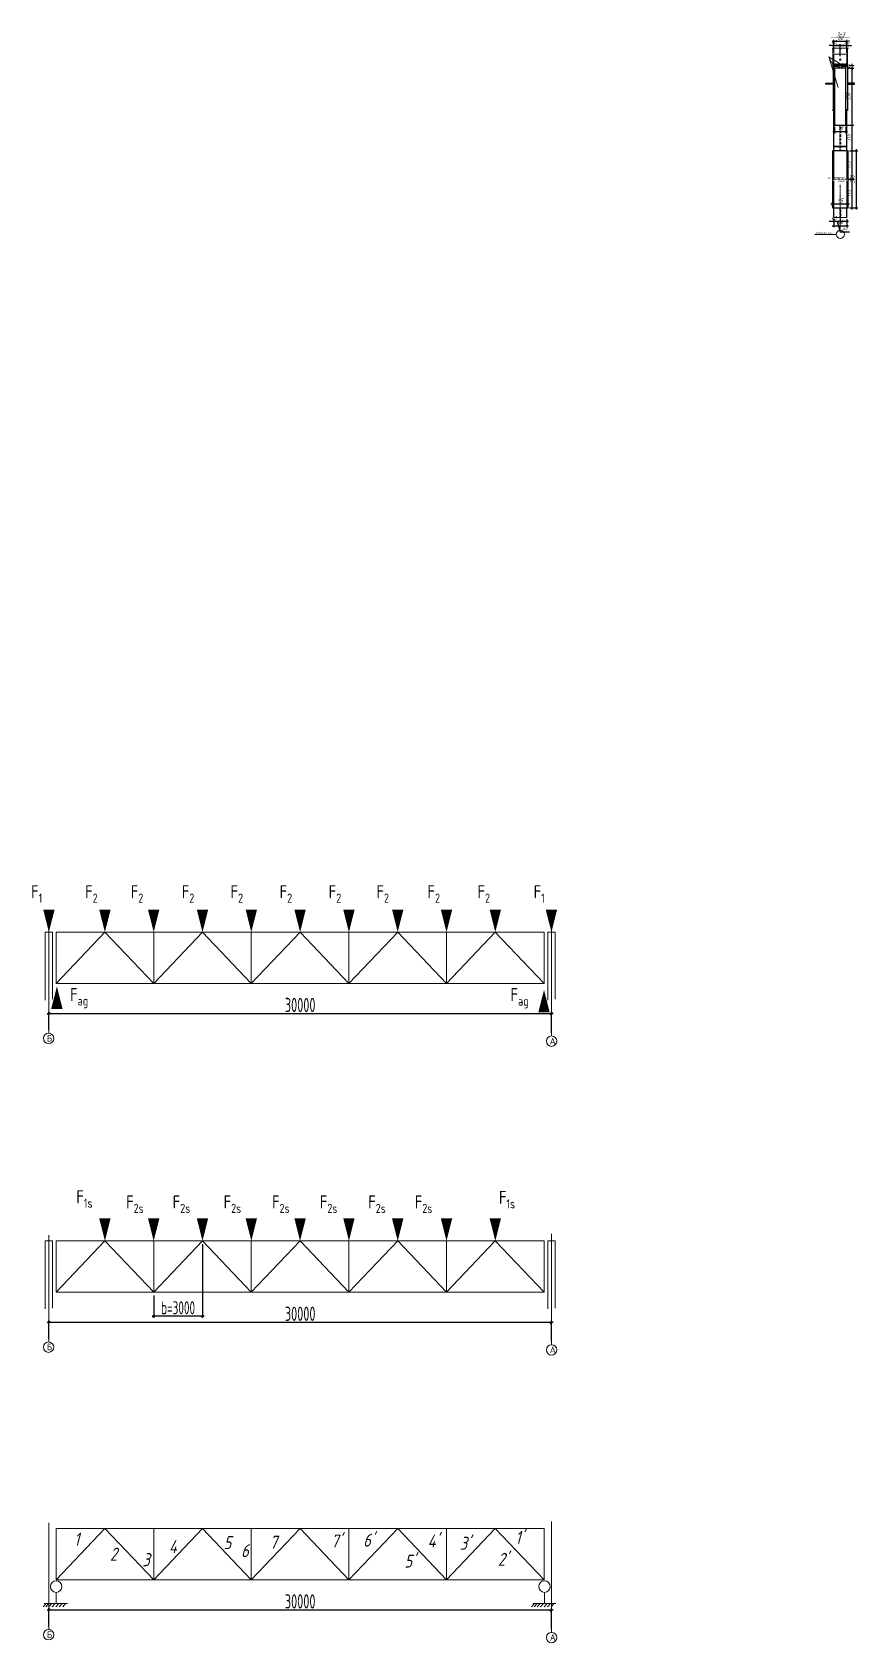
# Model space of a CAD drawing. Header units: millimetres. Extents: x -258606 to -95372, y 16759 to 83244.
# Drawn here: x -127025 to -126517, y 41359 to 42348 of the extents above; entities that cross this region are included whole.
import ezdxf
from ezdxf.enums import TextEntityAlignment as Align

# ---------------------------------------------------------------- set-up
doc = ezdxf.new("R2010")
doc.units = ezdxf.units.MM
doc.header["$LTSCALE"] = 0.5
doc.linetypes.add('CENTRE', pattern=[1.7, 1.4, -0.1, 0.1, -0.1])
doc.linetypes.add('HIDDEN', pattern=[0.375, 0.25, -0.125])
for name, color, linetype, lineweight in [('NAD', 212, 'Continuous', 9), ('OS', 1, 'CENTRE', 9), ('PANEL', 152, 'Continuous', 9), ('RAZ', 5, 'Continuous', 9), ('ТОНКИЕе', 7, 'Continuous', 5), ('ШовЗаводскойУгловойВидимый', 152, 'PSK_Weld_09', 9), ('ШовЗаводскойУгловойНевидимый', 152, 'PSK_Weld_11', 9), ('ШовМонтажныйУгловойНевидимый', 152, 'PSK_Weld_12', 9)]:
    doc.layers.add(name, color=color, linetype=linetype, lineweight=lineweight)
doc.layers.add('размеры', color=7, linetype='Continuous')
doc.styles.add('style1', font='', dxfattribs={"oblique": 15, "height": 3.5})
doc.styles.add('UNID', font='', dxfattribs={"width": 0.9, "oblique": 15})
doc.styles.add('Наклонный 5', font='isocpeur.ttf', dxfattribs={"oblique": 15, "height": 7})
doc.styles.add('РАЗМЕРЫ_20', font='txt.shx', dxfattribs={"width": 0.6, "height": 2})
doc.styles.get('style1').set_extended_font_data('GOST type A')
doc.styles.get('UNID').set_extended_font_data('GOST type A')
doc.linetypes.add('PSK_Weld_09', pattern='A,1.499999,1e-06,[130,ltypeshp.shx,S=0.75,R=0,X=0,Y=0.75],0', length=1.5)
doc.linetypes.add('PSK_Weld_11', pattern='A,1.599999,1e-06,[130,ltypeshp.shx,S=0.75,R=0,X=-0.8,Y=0.75],0.8,[130,ltypeshp.shx,S=0.75,R=0,X=0,Y=0.75],0.8,-1.4,0.8,[130,ltypeshp.shx,S=0.75,R=0,X=0,Y=0.75],0.8,[130,ltypeshp.shx,S=0.75,R=0,X=0.8,Y=0.75],0', length=6.2)
doc.linetypes.add('PSK_Weld_12', pattern='A,0.399999,1e-06,[130,ltypeshp.shx,S=1.06,R=-45,X=0.75,Y=0.75],1.5,[130,ltypeshp.shx,S=1.06,R=45,X=-0.75,Y=0.75],0.4,-1.4,0.4,[130,ltypeshp.shx,S=1.06,R=-45,X=0.75,Y=0.75],1.5,[130,ltypeshp.shx,S=1.06,R=45,X=-0.75,Y=0.75],0', length=5.6)
doc.dimstyles.new('TICK10$0', dxfattribs={"dimtxt": 2.5, "dimasz": 1, "dimexe": 1, "dimexo": 1, "dimgap": 1, "dimtad": 3, "dimdec": 3, "dimlfac": 10, "dimzin": 9, "dimdsep": 46, "dimtxsty": 'UNID', "dimblk": 'ARCHTICK', "dimcen": 2, "dimdle": 1, "dimadec": 0, "dimazin": 0, "dimtfac": 1, "dimtdec": 3, "dimtofl": 0, "dimtmove": 0, "dimatfit": 3, "dimldrblk": 'OPEN30', "dimfxl": 1, "dimtvp": 1, "dimtolj": 1, "dimtzin": 9, "dimarcsym": 0})
doc.dimstyles.new('РАЗМЕРЫ_200_2.5', dxfattribs={"dimtxt": 2, "dimasz": 1.4, "dimexe": 1.25, "dimexo": 2, "dimgap": 1, "dimtad": 3, "dimdec": 1, "dimlfac": 200, "dimrnd": 1, "dimdsep": 46, "dimtxsty": 'РАЗМЕРЫ_20', "dimblk1": 'OBLIQUE', "dimblk2": 'OBLIQUE', "dimsah": 1, "dimcen": 2.5, "dimdle": 1, "dimclrt": 256, "dimadec": 0, "dimazin": 0, "dimtfac": 1, "dimtdec": 1, "dimtmove": 0, "dimatfit": 3, "dimfxl": 1, "dimtolj": 1, "dimarcsym": 0})

# ---------------------------------------------------------------- blocks, each defined once
blk = doc.blocks.new('_Oblique')
at = {"color": 0, "linetype": 'ByBlock', "lineweight": -2}
blk.add_line((-0.5, -0.5), (0.5, 0.5), dxfattribs=at)
blk = doc.blocks.new('*D792')
at = {"layer": 'Defpoints', "color": 0, "transparency": 16777216}
for p in [(-127014.67, 41745.16), (-127014.67, 41733.19), (-126705.73, 41731.45)]:
    blk.add_point(p, dxfattribs=at)
at = {"layer": 'размеры', "color": 0, "lineweight": -2, "transparency": 16777216}
for p, q in [((-126704.73, 41745.16), (-127015.67, 41745.16)), ((-127014.67, 41735.19), (-127014.67, 41746.41)), ((-126705.73, 41733.45), (-126705.73, 41746.41))]:
    blk.add_line(p, q, dxfattribs=at)
at = {"layer": 'размеры', "color": 0, "lineweight": -2, "transparency": 16777216, "xscale": 1.4, "yscale": 1.4, "zscale": 1.4, "rotation": 180}
blk.add_blockref('_Oblique', (-127014.67, 41745.16), dxfattribs=at)
at = {"layer": 'размеры', "color": 0, "lineweight": -2, "transparency": 16777216, "xscale": 1.4, "yscale": 1.4, "zscale": 1.4}
blk.add_blockref('_Oblique', (-126705.73, 41745.16), dxfattribs=at)
at = {"layer": 'размеры', "transparency": 16777216, "insert": (-126860.2, 41750.54), "char_height": 2, "attachment_point": 5, "style": 'РАЗМЕРЫ_20'}
blk.add_mtext('\\A1;{\\H4.375x;30000}', dxfattribs=at)
blk = doc.blocks.new('*D793')
at = {"layer": 'Defpoints', "color": 0, "transparency": 16777216}
for p in [(-127014.67, 41555.37), (-127014.67, 41543.4), (-126705.73, 41541.66)]:
    blk.add_point(p, dxfattribs=at)
at = {"layer": 'размеры', "color": 0, "lineweight": -2, "transparency": 16777216}
for p, q in [((-126704.73, 41555.37), (-127015.67, 41555.37)), ((-127014.67, 41545.4), (-127014.67, 41556.62)), ((-126705.73, 41543.66), (-126705.73, 41556.62))]:
    blk.add_line(p, q, dxfattribs=at)
at = {"layer": 'размеры', "color": 0, "lineweight": -2, "transparency": 16777216, "xscale": 1.4, "yscale": 1.4, "zscale": 1.4, "rotation": 180}
blk.add_blockref('_Oblique', (-127014.67, 41555.37), dxfattribs=at)
at = {"layer": 'размеры', "color": 0, "lineweight": -2, "transparency": 16777216, "xscale": 1.4, "yscale": 1.4, "zscale": 1.4}
blk.add_blockref('_Oblique', (-126705.73, 41555.37), dxfattribs=at)
at = {"layer": 'размеры', "transparency": 16777216, "insert": (-126860.2, 41560.75), "char_height": 2, "attachment_point": 5, "style": 'РАЗМЕРЫ_20'}
blk.add_mtext('\\A1;{\\H4.375x;30000}', dxfattribs=at)
blk = doc.blocks.new('*D794')
at = {"layer": 'Defpoints', "color": 0, "transparency": 16777216}
for p in [(-126920.24, 41605.49), (-126950.24, 41573.99), (-126920.24, 41559.44)]:
    blk.add_point(p, dxfattribs=at)
at = {"layer": 'размеры', "color": 0, "lineweight": -2, "transparency": 16777216}
for p, q in [((-126920.24, 41603.49), (-126920.24, 41558.19)), ((-126950.24, 41571.99), (-126950.24, 41558.19)), ((-126951.24, 41559.44), (-126919.24, 41559.44))]:
    blk.add_line(p, q, dxfattribs=at)
at = {"layer": 'размеры', "color": 0, "lineweight": -2, "transparency": 16777216, "xscale": 1.4, "yscale": 1.4, "zscale": 1.4, "rotation": 180}
blk.add_blockref('_Oblique', (-126950.24, 41559.44), dxfattribs=at)
at = {"layer": 'размеры', "color": 0, "lineweight": -2, "transparency": 16777216, "xscale": 1.4, "yscale": 1.4, "zscale": 1.4}
blk.add_blockref('_Oblique', (-126920.24, 41559.44), dxfattribs=at)
at = {"layer": 'размеры', "transparency": 16777216, "insert": (-126935.24, 41564.44), "char_height": 2, "attachment_point": 5, "style": 'РАЗМЕРЫ_20'}
blk.add_mtext('\\A1;{\\H4x;b=3000}', dxfattribs=at)
blk = doc.blocks.new('*D795')
at = {"layer": 'Defpoints', "color": 0, "transparency": 16777216}
for p in [(-127014.67, 41378.58), (-127014.67, 41366.6), (-126705.73, 41364.86)]:
    blk.add_point(p, dxfattribs=at)
at = {"layer": 'размеры', "color": 0, "lineweight": -2, "transparency": 16777216}
for p, q in [((-127014.67, 41368.6), (-127014.67, 41379.83)), ((-126705.73, 41366.86), (-126705.73, 41379.83)), ((-126704.73, 41378.58), (-127015.67, 41378.58))]:
    blk.add_line(p, q, dxfattribs=at)
at = {"layer": 'размеры', "color": 0, "lineweight": -2, "transparency": 16777216, "xscale": 1.4, "yscale": 1.4, "zscale": 1.4, "rotation": 180}
blk.add_blockref('_Oblique', (-127014.67, 41378.58), dxfattribs=at)
at = {"layer": 'размеры', "color": 0, "lineweight": -2, "transparency": 16777216, "xscale": 1.4, "yscale": 1.4, "zscale": 1.4}
blk.add_blockref('_Oblique', (-126705.73, 41378.58), dxfattribs=at)
at = {"layer": 'размеры', "transparency": 16777216, "insert": (-126860.2, 41383.95), "char_height": 2, "attachment_point": 5, "style": 'РАЗМЕРЫ_20'}
blk.add_mtext('\\A1;{\\H4.375x;30000}', dxfattribs=at)
blk = doc.blocks.new('obosi')
at = {"layer": 'RAZ'}
blk.add_circle((0, 0), 5, dxfattribs=at)
at = {"layer": 'RAZ', "style": 'UNID', "oblique": 15, "width": 0.9, "flags": 4}
blk.add_attdef('OS', text='', height=5, dxfattribs=at).set_placement((-0.5, 0), align=Align.MIDDLE)
blk = doc.blocks.new('_ArchTick')
at = {"color": 0, "linetype": 'ByBlock', "const_width": 0.15}
blk.add_lwpolyline([(-0.5, -0.5), (0.5, 0.5)], dxfattribs=at)
blk = doc.blocks.new('*D1172')
at = {"layer": 'Defpoints', "color": 0, "transparency": 16777216}
for p in [(-126528.16, 42234.52), (-126528.16, 42232.02), (-126524.16, 42234.52)]:
    blk.add_point(p, dxfattribs=at)
at = {"layer": 'RAZ', "color": 0, "lineweight": -2, "transparency": 16777216}
for p, q in [((-126528.16, 42232.02), (-126535.01, 42232.02)), ((-126528.16, 42233.52), (-126528.16, 42231.02)), ((-126523.16, 42232.02), (-126528.16, 42232.02)), ((-126524.16, 42233.52), (-126524.16, 42231.02))]:
    blk.add_line(p, q, dxfattribs=at)
at = {"layer": 'RAZ', "color": 0, "lineweight": -2, "transparency": 16777216, "rotation": 180}
blk.add_blockref('_ArchTick', (-126528.16, 42232.02), dxfattribs=at)
at = {"layer": 'RAZ', "color": 0, "lineweight": -2, "transparency": 16777216}
blk.add_blockref('_ArchTick', (-126524.16, 42232.02), dxfattribs=at)
at = {"layer": 'RAZ', "color": 0, "transparency": 16777216, "insert": (-126532.09, 42234.27), "char_height": 2.5, "attachment_point": 5, "style": 'UNID'}
blk.add_mtext('\\A1;40', dxfattribs=at)
blk = doc.blocks.new('_Open30')
at = {"color": 0, "linetype": 'ByBlock', "lineweight": -2}
for p, q in [((-1, 0.27), (0, 0)), ((0, 0), (-1, -0.27)), ((0, 0), (-1, 0))]:
    blk.add_line(p, q, dxfattribs=at)
blk = doc.blocks.new('*D1173')
at = {"layer": 'Defpoints', "color": 0, "transparency": 16777216}
for p in [(-126532.16, 42234.52), (-126532.16, 42232.02), (-126528.16, 42234.52)]:
    blk.add_point(p, dxfattribs=at)
at = {"layer": 'RAZ', "color": 0, "lineweight": -2, "transparency": 16777216}
for p, q in [((-126527.16, 42232.02), (-126533.16, 42232.02)), ((-126532.16, 42233.52), (-126532.16, 42231.02)), ((-126530.16, 42232.02), (-126528.28, 42225.77)), ((-126528.16, 42233.52), (-126528.16, 42231.02)), ((-126528.28, 42225.77), (-126522.43, 42225.77))]:
    blk.add_line(p, q, dxfattribs=at)
at = {"layer": 'RAZ', "color": 0, "lineweight": -2, "transparency": 16777216, "rotation": 180}
blk.add_blockref('_ArchTick', (-126532.16, 42232.02), dxfattribs=at)
at = {"layer": 'RAZ', "color": 0, "lineweight": -2, "transparency": 16777216}
blk.add_blockref('_ArchTick', (-126528.16, 42232.02), dxfattribs=at)
at = {"layer": 'RAZ', "color": 0, "transparency": 16777216, "insert": (-126525.36, 42228.02), "char_height": 2.5, "attachment_point": 5, "style": 'UNID'}
blk.add_mtext('\\A1;40', dxfattribs=at)
blk = doc.blocks.new('*D1174')
at = {"layer": 'Defpoints', "color": 0, "transparency": 16777216}
for p in [(-126532.16, 42234.52), (-126524.16, 42234.52), (-126524.16, 42229.52)]:
    blk.add_point(p, dxfattribs=at)
at = {"layer": 'RAZ', "color": 0, "lineweight": -2, "transparency": 16777216}
for p, q in [((-126532.16, 42233.52), (-126532.16, 42228.52)), ((-126524.16, 42233.52), (-126524.16, 42228.52)), ((-126533.16, 42229.52), (-126523.16, 42229.52))]:
    blk.add_line(p, q, dxfattribs=at)
at = {"layer": 'RAZ', "color": 0, "lineweight": -2, "transparency": 16777216, "rotation": 180}
blk.add_blockref('_ArchTick', (-126532.16, 42229.52), dxfattribs=at)
at = {"layer": 'RAZ', "color": 0, "lineweight": -2, "transparency": 16777216}
blk.add_blockref('_ArchTick', (-126524.16, 42229.52), dxfattribs=at)
at = {"layer": 'RAZ', "color": 0, "transparency": 16777216, "insert": (-126528.16, 42231.77), "char_height": 2.5, "attachment_point": 5, "style": 'UNID'}
blk.add_mtext('\\A1;80', dxfattribs=at)
blk = doc.blocks.new('*D1175')
at = {"layer": 'Defpoints', "color": 0, "transparency": 16777216}
for p in [(-126524.16, 42258.07), (-126520.91, 42258.07), (-126523.41, 42240.57)]:
    blk.add_point(p, dxfattribs=at)
at = {"layer": 'RAZ', "color": 0, "lineweight": -2, "transparency": 16777216}
for p, q in [((-126523.16, 42258.07), (-126519.91, 42258.07)), ((-126520.91, 42239.57), (-126520.91, 42259.07)), ((-126522.41, 42240.57), (-126519.91, 42240.57))]:
    blk.add_line(p, q, dxfattribs=at)
for p, rotation in [((-126520.91, 42258.07), 90), ((-126520.91, 42240.57), 270)]:
    blk.add_blockref('_ArchTick', p, dxfattribs=dict(at, rotation=rotation))
at = {"layer": 'RAZ', "color": 0, "transparency": 16777216, "insert": (-126523.16, 42249.32), "char_height": 2.5, "attachment_point": 5, "rotation": 90, "style": 'UNID'}
blk.add_mtext('\\A1;175', dxfattribs=at)
blk = doc.blocks.new('*D1176')
at = {"layer": 'Defpoints', "color": 0, "transparency": 16777216}
for p in [(-126523.41, 42275.57), (-126520.91, 42275.57), (-126524.16, 42258.07)]:
    blk.add_point(p, dxfattribs=at)
at = {"layer": 'RAZ', "color": 0, "lineweight": -2, "transparency": 16777216}
for p, q in [((-126522.41, 42275.57), (-126519.91, 42275.57)), ((-126520.91, 42257.07), (-126520.91, 42276.57)), ((-126523.16, 42258.07), (-126519.91, 42258.07))]:
    blk.add_line(p, q, dxfattribs=at)
for p, rotation in [((-126520.91, 42275.57), 90), ((-126520.91, 42258.07), 270)]:
    blk.add_blockref('_ArchTick', p, dxfattribs=dict(at, rotation=rotation))
at = {"layer": 'RAZ', "color": 0, "transparency": 16777216, "insert": (-126523.16, 42266.82), "char_height": 2.5, "attachment_point": 5, "rotation": 90, "style": 'UNID'}
blk.add_mtext('\\A1;175', dxfattribs=at)
blk = doc.blocks.new('*D1177')
at = {"layer": 'Defpoints', "color": 0, "transparency": 16777216}
for p in [(-126523.41, 42275.57), (-126523.41, 42240.57), (-126518.41, 42240.57)]:
    blk.add_point(p, dxfattribs=at)
at = {"layer": 'RAZ', "color": 0, "lineweight": -2, "transparency": 16777216}
for p, q in [((-126522.41, 42275.57), (-126517.41, 42275.57)), ((-126518.41, 42276.57), (-126518.41, 42239.57)), ((-126522.41, 42240.57), (-126517.41, 42240.57))]:
    blk.add_line(p, q, dxfattribs=at)
for p, rotation in [((-126518.41, 42275.57), 90), ((-126518.41, 42240.57), 270)]:
    blk.add_blockref('_ArchTick', p, dxfattribs=dict(at, rotation=rotation))
at = {"layer": 'RAZ', "color": 0, "transparency": 16777216, "insert": (-126520.66, 42258.07), "char_height": 2.5, "attachment_point": 5, "rotation": 90, "style": 'UNID'}
blk.add_mtext('\\A1;350', dxfattribs=at)
blk = doc.blocks.new('obraz')
at = {"layer": 'NAD', "const_width": 0.3}
blk.add_lwpolyline([(-11.5, 0), (11.5, 0)], dxfattribs=at)
at = {"layer": 'NAD', "style": 'UNID', "oblique": 15, "flags": 4}
blk.add_attdef('РАЗРЕЗ', text='', height=5, dxfattribs=at).set_placement((-0.5, 1.5), align=Align.CENTER)
blk = doc.blocks.new('*D1164')
at = {"layer": 'Defpoints', "color": 0, "transparency": 16777216}
for p in [(-126531.66, 42291.27), (-126524.66, 42291.27), (-126531.66, 42287.27)]:
    blk.add_point(p, dxfattribs=at)
at = {"layer": 'RAZ', "color": 0, "lineweight": -2, "transparency": 16777216}
for p, q in [((-126531.66, 42290.27), (-126531.66, 42286.27)), ((-126524.66, 42290.27), (-126524.66, 42286.27)), ((-126523.66, 42287.27), (-126532.66, 42287.27))]:
    blk.add_line(p, q, dxfattribs=at)
at = {"layer": 'RAZ', "color": 0, "lineweight": -2, "transparency": 16777216, "rotation": 180}
blk.add_blockref('_ArchTick', (-126531.66, 42287.27), dxfattribs=at)
at = {"layer": 'RAZ', "color": 0, "lineweight": -2, "transparency": 16777216}
blk.add_blockref('_ArchTick', (-126524.66, 42287.27), dxfattribs=at)
at = {"layer": 'RAZ', "color": 0, "transparency": 16777216, "insert": (-126528.16, 42289.52), "char_height": 2.5, "attachment_point": 5, "style": 'UNID'}
blk.add_mtext('\\A1;70', dxfattribs=at)
blk = doc.blocks.new('*D1165')
at = {"layer": 'Defpoints', "color": 0, "transparency": 16777216}
for p in [(-126524.66, 42326.27), (-126520.91, 42326.27), (-126524.66, 42291.27)]:
    blk.add_point(p, dxfattribs=at)
at = {"layer": 'RAZ', "color": 0, "lineweight": -2, "transparency": 16777216}
for p, q in [((-126523.66, 42326.27), (-126519.91, 42326.27)), ((-126520.91, 42290.27), (-126520.91, 42327.27)), ((-126523.66, 42291.27), (-126519.91, 42291.27))]:
    blk.add_line(p, q, dxfattribs=at)
for p, rotation in [((-126520.91, 42326.27), 90), ((-126520.91, 42291.27), 270)]:
    blk.add_blockref('_ArchTick', p, dxfattribs=dict(at, rotation=rotation))
at = {"layer": 'RAZ', "color": 0, "transparency": 16777216, "insert": (-126523.16, 42308.77), "char_height": 2.5, "attachment_point": 5, "rotation": 90, "style": 'UNID'}
blk.add_mtext('\\A1;350', dxfattribs=at)
blk = doc.blocks.new('*D1166')
at = {"layer": 'Defpoints', "color": 0, "transparency": 16777216}
for p in [(-126524.66, 42326.27), (-126523.66, 42328.07), (-126520.91, 42328.07)]:
    blk.add_point(p, dxfattribs=at)
at = {"layer": 'RAZ', "color": 0, "lineweight": -2, "transparency": 16777216}
for p, q in [((-126523.66, 42326.27), (-126519.91, 42326.27)), ((-126522.66, 42328.07), (-126519.91, 42328.07)), ((-126520.91, 42328.07), (-126520.91, 42329.07)), ((-126520.91, 42326.27), (-126520.91, 42325.27))]:
    blk.add_line(p, q, dxfattribs=at)
for p, rotation in [((-126520.91, 42328.07), 270), ((-126520.91, 42326.27), 90)]:
    blk.add_blockref('_ArchTick', p, dxfattribs=dict(at, rotation=rotation))
at = {"layer": 'RAZ', "color": 0, "transparency": 16777216, "insert": (-126523.16, 42327.17), "char_height": 2.5, "attachment_point": 5, "rotation": 90, "style": 'UNID'}
blk.add_mtext('\\A1;35', dxfattribs=at)
blk = doc.blocks.new('*D1168')
at = {"layer": 'Defpoints', "color": 0, "transparency": 16777216}
for p in [(-126532.16, 42342.69), (-126532.16, 42334.87), (-126524.16, 42334.87)]:
    blk.add_point(p, dxfattribs=at)
at = {"layer": 'RAZ', "color": 0, "lineweight": -2, "transparency": 16777216}
for p, q in [((-126523.16, 42342.69), (-126533.16, 42342.69)), ((-126532.16, 42335.87), (-126532.16, 42343.69)), ((-126524.16, 42335.87), (-126524.16, 42343.69))]:
    blk.add_line(p, q, dxfattribs=at)
at = {"layer": 'RAZ', "color": 0, "lineweight": -2, "transparency": 16777216, "rotation": 180}
blk.add_blockref('_ArchTick', (-126532.16, 42342.69), dxfattribs=at)
at = {"layer": 'RAZ', "color": 0, "lineweight": -2, "transparency": 16777216}
blk.add_blockref('_ArchTick', (-126524.16, 42342.69), dxfattribs=at)
at = {"layer": 'RAZ', "color": 0, "transparency": 16777216, "insert": (-126528.16, 42344.94), "char_height": 2.5, "attachment_point": 5, "style": 'UNID'}
blk.add_mtext('\\A1;80', dxfattribs=at)
blk = doc.blocks.new('*D1169')
at = {"layer": 'Defpoints', "color": 0, "transparency": 16777216}
for p in [(-126528.16, 42340.19), (-126528.16, 42332.64), (-126524.16, 42334.87)]:
    blk.add_point(p, dxfattribs=at)
at = {"layer": 'RAZ', "color": 0, "lineweight": -2, "transparency": 16777216}
for p, q in [((-126528.16, 42340.19), (-126535.01, 42340.19)), ((-126528.16, 42333.64), (-126528.16, 42341.19)), ((-126523.16, 42340.19), (-126528.16, 42340.19)), ((-126524.16, 42335.87), (-126524.16, 42341.19))]:
    blk.add_line(p, q, dxfattribs=at)
at = {"layer": 'RAZ', "color": 0, "lineweight": -2, "transparency": 16777216, "rotation": 180}
blk.add_blockref('_ArchTick', (-126528.16, 42340.19), dxfattribs=at)
at = {"layer": 'RAZ', "color": 0, "lineweight": -2, "transparency": 16777216}
blk.add_blockref('_ArchTick', (-126524.16, 42340.19), dxfattribs=at)
at = {"layer": 'RAZ', "color": 0, "transparency": 16777216, "insert": (-126532.09, 42342.44), "char_height": 2.5, "attachment_point": 5, "style": 'UNID'}
blk.add_mtext('\\A1;40', dxfattribs=at)
blk = doc.blocks.new('*D1170')
at = {"layer": 'Defpoints', "color": 0, "transparency": 16777216}
for p in [(-126528.16, 42340.19), (-126532.16, 42334.87), (-126528.16, 42332.64)]:
    blk.add_point(p, dxfattribs=at)
at = {"layer": 'RAZ', "color": 0, "lineweight": -2, "transparency": 16777216}
for p, q in [((-126533.16, 42340.19), (-126528.16, 42340.19)), ((-126532.16, 42335.87), (-126532.16, 42341.19)), ((-126528.16, 42333.64), (-126528.16, 42341.19)), ((-126528.16, 42340.19), (-126521.3, 42340.19))]:
    blk.add_line(p, q, dxfattribs=at)
at = {"layer": 'RAZ', "color": 0, "lineweight": -2, "transparency": 16777216, "rotation": 180}
blk.add_blockref('_ArchTick', (-126532.16, 42340.19), dxfattribs=at)
at = {"layer": 'RAZ', "color": 0, "lineweight": -2, "transparency": 16777216}
blk.add_blockref('_ArchTick', (-126528.16, 42340.19), dxfattribs=at)
at = {"layer": 'RAZ', "color": 0, "transparency": 16777216, "insert": (-126524.23, 42342.44), "char_height": 2.5, "attachment_point": 5, "style": 'UNID'}
blk.add_mtext('\\A1;40', dxfattribs=at)
blk = doc.blocks.new('*D1171')
at = {"layer": 'Defpoints', "color": 0, "transparency": 16777216}
for p in [(-126524.66, 42291.27), (-126520.91, 42291.27), (-126523.41, 42275.57)]:
    blk.add_point(p, dxfattribs=at)
at = {"layer": 'RAZ', "color": 0, "lineweight": -2, "transparency": 16777216}
for p, q in [((-126523.66, 42291.27), (-126519.91, 42291.27)), ((-126520.91, 42274.57), (-126520.91, 42292.27)), ((-126522.41, 42275.57), (-126519.91, 42275.57))]:
    blk.add_line(p, q, dxfattribs=at)
for p, rotation in [((-126520.91, 42291.27), 90), ((-126520.91, 42275.57), 270)]:
    blk.add_blockref('_ArchTick', p, dxfattribs=dict(at, rotation=rotation))
at = {"layer": 'RAZ', "color": 0, "transparency": 16777216, "insert": (-126523.16, 42283.42), "char_height": 2.5, "attachment_point": 5, "rotation": 90, "style": 'UNID'}
blk.add_mtext('\\A1;315', dxfattribs=at)
blk = doc.blocks.new('*D1146')
at = {"layer": 'Defpoints', "color": 0, "ltscale": 0.068, "transparency": 16777216}
for p in [(-126532.91, 42242.75), (-126532.91, 42240.57), (-126523.41, 42240.57)]:
    blk.add_point(p, dxfattribs=at)
at = {"layer": 'RAZ', "color": 0, "lineweight": -2, "ltscale": 0.068, "transparency": 16777216}
for p, q in [((-126522.41, 42242.75), (-126533.91, 42242.75)), ((-126532.91, 42241.57), (-126532.91, 42243.75)), ((-126523.41, 42241.57), (-126523.41, 42243.75))]:
    blk.add_line(p, q, dxfattribs=at)
at = {"layer": 'RAZ', "color": 0, "lineweight": -2, "ltscale": 0.068, "transparency": 16777216, "rotation": 180}
blk.add_blockref('_ArchTick', (-126532.91, 42242.75), dxfattribs=at)
at = {"layer": 'RAZ', "color": 0, "lineweight": -2, "ltscale": 0.068, "transparency": 16777216}
blk.add_blockref('_ArchTick', (-126523.41, 42242.75), dxfattribs=at)
at = {"layer": 'RAZ', "color": 0, "ltscale": 0.068, "transparency": 16777216, "insert": (-126528.16, 42245), "char_height": 2.5, "attachment_point": 5, "style": 'UNID'}
blk.add_mtext('\\A1;95', dxfattribs=at)

msp = doc.modelspace()

# ---------------------------------------------------------------- linework, layer by layer
at = {"color": 0}
for points in [[(-126528.43744, 42326.27059, 0.355773932), (-126529.22703, 42327.08855), (-126532.35096, 42327.46343, -0.379650683), (-126532.65926, 42327.81093), (-126532.65926, 42328.07192), (-126523.65926, 42328.07192), (-126523.65926, 42327.81093, -0.379650683), (-126523.96756, 42327.46343), (-126527.09149, 42327.08855, 0.355773932), (-126527.88108, 42326.27059, 0.355773932)], [(-126531.65926, 42300.35288), (-126532.65926, 42300.35288), (-126532.65926, 42300.61387, -0.379650683), (-126532.35096, 42300.96138), (-126531.65926, 42301.04438)], [(-126524.65926, 42301.04438), (-126523.96756, 42300.96138, -0.379650683), (-126523.65926, 42300.61387), (-126523.65926, 42300.35288), (-126524.65926, 42300.35288)]]:
    msp.add_lwpolyline(points, format="xyb", dxfattribs=at)
at = {"color": 0, "flags": 128}
for points in [[(-126532.50926, 42327.5237), (-126532.50926, 42327.5237), (-126532.50926, 42300.9011)], [(-126528.50926, 42326.27059), (-126528.50926, 42326.55465)], [(-126527.80926, 42326.27059), (-126527.80926, 42326.55465)], [(-126523.80926, 42327.5237), (-126523.80926, 42327.5237), (-126523.80926, 42300.9011)], [(-126532.15926, 42275.57194), (-126532.15926, 42300.35288)], [(-126524.15926, 42275.57194), (-126524.15926, 42300.35288)], [(-126532.15926, 42234.52016), (-126532.15926, 42240.57194)], [(-126524.15926, 42234.52016), (-126524.15926, 42240.57194)]]:
    msp.add_lwpolyline(points, dxfattribs=at)
for points in [[(-126524.65926, 42326.27059), (-126531.65926, 42326.27059), (-126531.65926, 42291.27059), (-126524.65926, 42291.27059)], [(-126523.40926, 42275.57194), (-126532.90926, 42275.57194), (-126532.90926, 42240.57194), (-126523.40926, 42240.57194)]]:
    msp.add_lwpolyline(points, close=True, dxfattribs=at)
at = {"color": 0, "ltscale": 0.068, "flags": 128}
for points in [[(-126532.50926, 42316.54203), (-126536.98426, 42316.54203), (-126536.98426, 42317.04203), (-126532.50926, 42317.04203)], [(-126523.80926, 42316.54203), (-126519.33426, 42316.54203), (-126519.33426, 42317.04203), (-126523.80926, 42317.04203)]]:
    msp.add_lwpolyline(points, dxfattribs=at)
at = {"layer": 'NAD', "color": 0, "flags": 128}
for points in [[(-126535.25063, 42333.22671), (-126524.5679, 42326.80436)], [(-126531.90845, 42326.694), (-126535.25063, 42333.22671), (-126529.43871, 42314.54613)], [(-126543.79696, 42224.21071), (-126530.65926, 42224.21071)]]:
    msp.add_lwpolyline(points, dxfattribs=at)
at = {"layer": 'OS', "color": 0, "flags": 128}
msp.add_lwpolyline([(-126528.15926, 42226.71071), (-126528.15926, 42254.62248)], dxfattribs=at)
at = {"layer": 'PANEL', "color": 0, "linetype": 'Continuous', "flags": 128}
for points in [[(-126523.15926, 42338.68922), (-126527.65926, 42338.68922), (-126527.90926, 42338.00235), (-126528.40926, 42339.37609), (-126528.65926, 42338.68922), (-126533.15926, 42338.68922)], [(-126523.90926, 42234.52016), (-126527.90926, 42234.52016), (-126528.03426, 42234.17672), (-126528.28426, 42234.86359), (-126528.40926, 42234.52016), (-126532.40926, 42234.52016)]]:
    msp.add_lwpolyline(points, dxfattribs=at)
at = {"layer": 'PANEL', "color": 0, "flags": 128}
for points in [[(-126532.65926, 42328.07192), (-126532.65926, 42338.68922)], [(-126523.65926, 42328.07192), (-126523.65926, 42338.68922)]]:
    msp.add_lwpolyline(points, dxfattribs=at)
msp.add_lwpolyline([(-126524.15926, 42328.66431), (-126524.15926, 42334.87226), (-126532.15926, 42334.87226), (-126532.15926, 42328.66431)], close=True, dxfattribs=at)
at = {"layer": 'PANEL', "color": 0, "linetype": 'HIDDEN', "flags": 128}
for points in [[(-126524.15926, 42329.10794), (-126532.15926, 42329.10794)], [(-126528.38426, 42275.57194), (-126528.38426, 42291.27059)], [(-126527.93426, 42275.57194), (-126527.93426, 42291.27059)], [(-126524.15949, 42258.07217), (-126532.15926, 42258.07194)], [(-126528.38426, 42234.58884), (-126528.38426, 42240.57194)], [(-126527.93426, 42234.45147), (-126527.93426, 42240.57194)]]:
    msp.add_lwpolyline(points, dxfattribs=at)
at = {"layer": 'PANEL', "color": 0, "linetype": 'HIDDEN', "ltscale": 0.5, "flags": 128}
for points in [[(-126532.15926, 42259.32194), (-126532.15926, 42256.82194)], [(-126524.15948, 42259.32171), (-126524.15948, 42256.82171)]]:
    msp.add_lwpolyline(points, dxfattribs=at)
at = {"layer": 'PANEL', "color": 0}
msp.add_circle((-126528.15926, 42331.64412), 0.5, dxfattribs=at)
at = {"layer": 'ТОНКИЕе'}
for points in [[(-127014.6677, 41795.27998, 0, 0, 0), (-127014.6677, 41825.48495, 0, 0, 0), (-127014.6677, 41795.27998, 0, 7, 0), (-127014.6677, 41809.18564, 7, 7, 0)], [(-126980.23578, 41795.27998, 0, 0, 0), (-126980.23578, 41825.48495, 0, 0, 0), (-126980.23578, 41795.27998, 0, 7, 0), (-126980.23578, 41809.18564, 7, 7, 0)], [(-126950.23578, 41795.27998, 0, 0, 0), (-126950.23578, 41825.48495, 0, 0, 0), (-126950.23578, 41795.27998, 0, 7, 0), (-126950.23578, 41809.18564, 7, 7, 0)], [(-126920.23578, 41795.27998, 0, 0, 0), (-126920.23578, 41825.48495, 0, 0, 0), (-126920.23578, 41795.27998, 0, 7, 0), (-126920.23578, 41809.18564, 7, 7, 0)], [(-126890.23578, 41795.27998, 0, 0, 0), (-126890.23578, 41825.48495, 0, 0, 0), (-126890.23578, 41795.27998, 0, 7, 0), (-126890.23578, 41809.18564, 7, 7, 0)], [(-126860.23578, 41795.27998, 0, 0, 0), (-126860.23578, 41825.48495, 0, 0, 0), (-126860.23578, 41795.27998, 0, 7, 0), (-126860.23578, 41809.18564, 7, 7, 0)], [(-126830.23578, 41795.27998, 0, 0, 0), (-126830.23578, 41825.48495, 0, 0, 0), (-126830.23578, 41795.27998, 0, 7, 0), (-126830.23578, 41809.18564, 7, 7, 0)], [(-126800.23578, 41795.27998, 0, 0, 0), (-126800.23578, 41825.48495, 0, 0, 0), (-126800.23578, 41795.27998, 0, 7, 0), (-126800.23578, 41809.18564, 7, 7, 0)], [(-126770.23578, 41795.27998, 0, 0, 0), (-126770.23578, 41825.48495, 0, 0, 0), (-126770.23578, 41795.27998, 0, 7, 0), (-126770.23578, 41809.18564, 7, 7, 0)], [(-126740.23578, 41795.27998, 0, 0, 0), (-126740.23578, 41825.48495, 0, 0, 0), (-126740.23578, 41795.27998, 0, 7, 0), (-126740.23578, 41809.18564, 7, 7, 0)], [(-126705.7329, 41795.27998, 0, 0, 0), (-126705.7329, 41825.48495, 0, 0, 0), (-126705.7329, 41795.27998, 0, 7, 0), (-126705.7329, 41809.18564, 7, 7, 0)], [(-127009.74746, 41761.99513, 0, 0, 0), (-127009.74746, 41731.79016, 0, 0, 0), (-127009.74746, 41761.99513, 0, 7, 0), (-127009.74746, 41748.08946, 7, 7, 0)], [(-126710.29637, 41759.87924, 0, 0, 0), (-126710.29637, 41729.67427, 0, 0, 0), (-126710.29637, 41759.87924, 0, 7, 0), (-126710.29637, 41745.97358, 7, 7, 0)], [(-126980.23578, 41605.49302, 0, 0, 0), (-126980.23578, 41635.69799, 0, 0, 0), (-126980.23578, 41605.49302, 0, 7, 0), (-126980.23578, 41619.39869, 7, 7, 0)], [(-126950.23578, 41605.49302, 0, 0, 0), (-126950.23578, 41635.69799, 0, 0, 0), (-126950.23578, 41605.49302, 0, 7, 0), (-126950.23578, 41619.39869, 7, 7, 0)], [(-126920.23578, 41605.49302, 0, 0, 0), (-126920.23578, 41635.69799, 0, 0, 0), (-126920.23578, 41605.49302, 0, 7, 0), (-126920.23578, 41619.39869, 7, 7, 0)], [(-126890.23578, 41605.49302, 0, 0, 0), (-126890.23578, 41635.69799, 0, 0, 0), (-126890.23578, 41605.49302, 0, 7, 0), (-126890.23578, 41619.39869, 7, 7, 0)], [(-126860.23578, 41605.49302, 0, 0, 0), (-126860.23578, 41635.69799, 0, 0, 0), (-126860.23578, 41605.49302, 0, 7, 0), (-126860.23578, 41619.39869, 7, 7, 0)], [(-126830.23578, 41605.49302, 0, 0, 0), (-126830.23578, 41635.69799, 0, 0, 0), (-126830.23578, 41605.49302, 0, 7, 0), (-126830.23578, 41619.39869, 7, 7, 0)], [(-126800.23578, 41605.49302, 0, 0, 0), (-126800.23578, 41635.69799, 0, 0, 0), (-126800.23578, 41605.49302, 0, 7, 0), (-126800.23578, 41619.39869, 7, 7, 0)], [(-126770.23578, 41605.49302, 0, 0, 0), (-126770.23578, 41635.69799, 0, 0, 0), (-126770.23578, 41605.49302, 0, 7, 0), (-126770.23578, 41619.39869, 7, 7, 0)], [(-126740.23578, 41605.49302, 0, 0, 0), (-126740.23578, 41635.69799, 0, 0, 0), (-126740.23578, 41605.49302, 0, 7, 0), (-126740.23578, 41619.39869, 7, 7, 0)]]:
    msp.add_lwpolyline(points, format="xyseb", dxfattribs=at)
for points in [[(-127012.4177, 41795.27998), (-127016.9177, 41795.27998), (-127016.9177, 41753.53326)], [(-127014.6677, 41795.27998), (-127014.6677, 41798.79531)], [(-127014.6677, 41795.27998), (-127014.6677, 41733.18936)], [(-127012.4177, 41795.27998), (-127012.4177, 41754.02981)], [(-127010.23578, 41763.77998), (-127010.23578, 41795.27998), (-126980.23578, 41795.27998), (-127010.23578, 41795.27998), (-126710.23578, 41795.27998), (-126710.23578, 41763.77998), (-127010.23578, 41763.77998)], [(-127010.23578, 41763.77998), (-126950.23578, 41763.77998), (-126950.23578, 41795.27998)], [(-127010.23578, 41763.77998), (-126980.23578, 41795.27998), (-126950.23578, 41763.77998)], [(-126950.23578, 41763.77998), (-126890.23578, 41763.77998), (-126890.23578, 41795.27998)], [(-126950.23578, 41763.77998), (-126920.23578, 41795.27998), (-126890.23578, 41763.77998)], [(-126890.23578, 41763.77998), (-126830.23578, 41763.77998), (-126830.23578, 41795.27998)], [(-126890.23578, 41763.77998), (-126860.23578, 41795.27998), (-126830.23578, 41763.77998)], [(-126830.23578, 41763.77998), (-126770.23578, 41763.77998), (-126770.23578, 41795.27998)], [(-126830.23578, 41763.77998), (-126800.23578, 41795.27998), (-126770.23578, 41763.77998)], [(-126770.23578, 41763.77998), (-126710.23578, 41763.77998), (-126710.23578, 41795.27998)], [(-126770.23578, 41763.77998), (-126740.23578, 41795.27998), (-126710.23578, 41763.77998)], [(-126703.4829, 41795.27998), (-126707.9829, 41795.27998), (-126707.9829, 41753.53326)], [(-126705.7329, 41795.27998), (-126705.7329, 41799.6204), (-126705.7329, 41731.4482)], [(-126703.4829, 41795.27998), (-126703.4829, 41754.02981)], [(-127014.6677, 41605.49302), (-127014.6677, 41609.00835)], [(-126705.7329, 41605.49302), (-126705.7329, 41609.83344), (-126705.7329, 41541.66124)], [(-127012.4177, 41605.49302), (-127016.9177, 41605.49302), (-127016.9177, 41563.7463)], [(-127014.6677, 41605.49302), (-127014.6677, 41543.4024)], [(-127012.4177, 41605.49302), (-127012.4177, 41564.24285)], [(-127010.23578, 41573.99302), (-127010.23578, 41605.49302), (-126980.23578, 41605.49302), (-127010.23578, 41605.49302), (-126710.23578, 41605.49302), (-126710.23578, 41573.99302), (-127010.23578, 41573.99302)], [(-127010.23578, 41573.99302), (-126950.23578, 41573.99302), (-126950.23578, 41605.49302)], [(-127010.23578, 41573.99302), (-126980.23578, 41605.49302), (-126950.23578, 41573.99302)], [(-126950.23578, 41573.99302), (-126890.23578, 41573.99302), (-126890.23578, 41605.49302)], [(-126950.23578, 41573.99302), (-126920.23578, 41605.49302), (-126890.23578, 41573.99302)], [(-126890.23578, 41573.99302), (-126830.23578, 41573.99302), (-126830.23578, 41605.49302)], [(-126890.23578, 41573.99302), (-126860.23578, 41605.49302), (-126830.23578, 41573.99302)], [(-126830.23578, 41573.99302), (-126770.23578, 41573.99302), (-126770.23578, 41605.49302)], [(-126830.23578, 41573.99302), (-126800.23578, 41605.49302), (-126770.23578, 41573.99302)], [(-126770.23578, 41573.99302), (-126710.23578, 41573.99302), (-126710.23578, 41605.49302)], [(-126770.23578, 41573.99302), (-126740.23578, 41605.49302), (-126710.23578, 41573.99302)], [(-126703.4829, 41605.49302), (-126707.9829, 41605.49302), (-126707.9829, 41563.7463)], [(-126703.4829, 41605.49302), (-126703.4829, 41564.24285)], [(-127014.6677, 41428.69402), (-127014.6677, 41432.20935)], [(-127014.6677, 41428.69402), (-127014.6677, 41366.60341)], [(-127010.23578, 41397.19402), (-127010.23578, 41428.69402), (-126980.23578, 41428.69402), (-127010.23578, 41428.69402), (-126710.23578, 41428.69402), (-126710.23578, 41397.19402), (-127010.23578, 41397.19402)], [(-127010.23578, 41397.19402), (-126950.23578, 41397.19402), (-126950.23578, 41428.69402)], [(-127010.23578, 41397.19402), (-126980.23578, 41428.69402), (-126950.23578, 41397.19402)], [(-126950.23578, 41397.19402), (-126890.23578, 41397.19402), (-126890.23578, 41428.69402)], [(-126950.23578, 41397.19402), (-126920.23578, 41428.69402), (-126890.23578, 41397.19402)], [(-126890.23578, 41397.19402), (-126830.23578, 41397.19402), (-126830.23578, 41428.69402)], [(-126890.23578, 41397.19402), (-126860.23578, 41428.69402), (-126830.23578, 41397.19402)], [(-126830.23578, 41397.19402), (-126770.23578, 41397.19402), (-126770.23578, 41428.69402)], [(-126830.23578, 41397.19402), (-126800.23578, 41428.69402), (-126770.23578, 41397.19402)], [(-126770.23578, 41397.19402), (-126710.23578, 41397.19402), (-126710.23578, 41428.69402)], [(-126770.23578, 41397.19402), (-126740.23578, 41428.69402), (-126710.23578, 41397.19402)], [(-126705.7329, 41428.69402), (-126705.7329, 41433.03445), (-126705.7329, 41364.86225)], [(-127010.21146, 41389.45988), (-127010.21146, 41382.57383), (-127017.47399, 41382.57383), (-127003.17315, 41382.57383)], [(-126709.99189, 41389.45988), (-126709.99189, 41382.57383), (-126717.25443, 41382.57383), (-126702.95359, 41382.57383)], [(-127016.35092, 41382.57383), (-127018.14784, 41380.6277)], [(-127014.71553, 41382.57383), (-127016.51245, 41380.6277)], [(-127012.88213, 41382.57383), (-127014.67904, 41380.6277)], [(-127010.9024, 41382.57383), (-127012.69932, 41380.6277)], [(-127008.53464, 41382.57383), (-127010.33156, 41380.6277)], [(-127006.49601, 41382.57383), (-127008.29292, 41380.6277)], [(-127004.36844, 41382.57383), (-127006.16535, 41380.6277)], [(-126716.13135, 41382.57383), (-126717.92827, 41380.6277)], [(-126714.49596, 41382.57383), (-126716.29288, 41380.6277)], [(-126712.66256, 41382.57383), (-126714.45948, 41380.6277)], [(-126710.68284, 41382.57383), (-126712.47975, 41380.6277)], [(-126708.31507, 41382.57383), (-126710.11199, 41380.6277)], [(-126706.27644, 41382.57383), (-126708.07336, 41380.6277)], [(-126704.14887, 41382.57383), (-126705.94579, 41380.6277)]]:
    msp.add_lwpolyline(points, dxfattribs=at)
at = {"layer": 'ТОНКИЕе', "color": 0}
for centre in [(-127014.88081, 41730.03156), (-126705.6291, 41728.31092), (-127014.88081, 41540.2446), (-126705.6291, 41538.52396), (-127014.88081, 41363.4456), (-126705.6291, 41361.72497)]:
    msp.add_circle(centre, 3.2, dxfattribs=at)
at = {"layer": 'ТОНКИЕе'}
for centre in [(-127010.2373, 41393.07519), (-126710.01773, 41393.07519)]:
    msp.add_circle(centre, 3.54021, dxfattribs=at)
at = {"layer": 'ШовЗаводскойУгловойВидимый', "color": 0, "ltscale": 0.067}
msp.add_lwpolyline([(-126532.15926, 42328.66431), (-126524.15926, 42328.66431)], dxfattribs=at)
at = {"layer": 'ШовЗаводскойУгловойВидимый', "color": 0, "ltscale": 0.068}
msp.add_lwpolyline([(-126524.65926, 42291.27059), (-126524.65926, 42326.27059), (-126531.65926, 42326.27059), (-126531.65926, 42291.27059), (-126524.65926, 42291.27059)], dxfattribs=at)
at = {"layer": 'ШовЗаводскойУгловойНевидимый', "color": 0, "ltscale": 0.068}
for points in [[(-126528.38426, 42278.47945), (-126532.15926, 42278.47945)], [(-126532.15926, 42277.97945), (-126528.38426, 42277.97945)], [(-126524.15926, 42278.47945), (-126527.93426, 42278.47945)], [(-126527.93426, 42277.97945), (-126524.15926, 42277.97945)], [(-126532.15949, 42256.82171), (-126532.15949, 42240.57194)], [(-126524.15926, 42240.57194), (-126524.15973, 42256.82171)]]:
    msp.add_lwpolyline(points, dxfattribs=at)
at = {"layer": 'ШовМонтажныйУгловойНевидимый', "color": 0, "ltscale": 0.068}
for points in [[(-126532.15903, 42275.57194), (-126532.15926, 42259.32171)], [(-126524.15948, 42259.32171), (-126524.15926, 42275.57194)]]:
    msp.add_lwpolyline(points, dxfattribs=at)

# ---------------------------------------------------------------- block references
at = {"layer": 'OS', "color": 0, "xscale": -0.5, "yscale": 0.5, "zscale": 0.5}
msp.add_blockref('obosi', (-126528.15926, 42224.21071), dxfattribs=at)
at = {"layer": 'RAZ', "color": 0}
ref = msp.add_blockref('obraz', (-126528.15926, 42345.18922), dxfattribs=dict(at, xscale=-0.5, yscale=0.5, zscale=0.5))
ref.add_attrib('РАЗРЕЗ', '3-3', dxfattribs={"layer": 'NAD', "height": 2.5, "style": 'UNID', "oblique": 15}).set_placement((-126527.90926, 42345.93922), align=Align.CENTER)

# ---------------------------------------------------------------- texts
at = {"layer": 'NAD', "color": 0, "style": 'UNID', "oblique": 15, "width": 0.9}
msp.add_text('цифровые оси', height=1.25, dxfattribs=at).set_placement((-126543.39678, 42224.62874))
at = {"layer": 'NAD', "color": 0, "insert": (-126525.61048, 42259.77474), "char_height": 1.25, "width": 14.2156598, "attachment_point": 3, "style": 'UNID'}
msp.add_mtext('ось монтажного\\Pстыка', dxfattribs=at)
at = {"layer": 'ТОНКИЕе', "char_height": 8, "style": 'style1'}
for s, width, insert, attachment_point in [('\\A1;{\\Q0;F\\H0.7x;\\S^ 1;}', 10.1665634, (-127025.61371, 41824.12845), 1), ('\\A1;{\\Q0;F\\H0.7x;\\S^ 2;}', 10.1665634, (-126992.37106, 41824.12845), 1), ('\\A1;{\\Q0;F\\H0.7x;\\S^ 2;}', 10.1665634, (-126964.35315, 41824.12845), 1), ('\\A1;{\\Q0;F\\H0.7x;\\S^ 2;}', 10.1665634, (-126932.98503, 41824.12845), 1), ('\\A1;{\\Q0;F\\H0.7x;\\S^ 2;}', 10.1665634, (-126902.97827, 41824.12845), 1), ('\\A1;{\\Q0;F\\H0.7x;\\S^ 2;}', 10.1665634, (-126872.82862, 41824.12845), 1), ('\\A1;{\\Q0;F\\H0.7x;\\S^ 2;}', 10.1665634, (-126842.67896, 41824.12845), 1), ('\\A1;{\\Q0;F\\H0.7x;\\S^ 2;}', 10.1665634, (-126813.30842, 41824.12845), 1), ('\\A1;{\\Q0;F\\H0.7x;\\S^ 2;}', 10.1665634, (-126781.9403, 41824.12845), 1), ('\\A1;{\\Q0;F\\H0.7x;\\S^ 2;}', 10.1665634, (-126751.18179, 41824.12845), 1), ('\\A1;{\\Q0;F\\H0.7x;\\S^ 1;}', 10.1665634, (-126716.67891, 41824.12845), 1), ('\\A1;{\\Q0;F\\H0.7x;\\S^ ag;}', 10.1665634, (-127001.61986, 41750.25189), 7), ('\\A1;{\\Q0;F\\H0.7x;\\S^ ag;}', 10.1665634, (-126730.90271, 41750.14069), 7), ('\\A1;{\\Q0;F\\H0.7x;\\S^ 1s;}', 27.8427015, (-126997.79495, 41636.64422), 1), ('\\A1;{\\Q0;F\\H0.7x;\\S^ 1s;}', 27.8427015, (-126738.0117, 41636.24858), 1), ('\\A1;{\\Q0;F\\H0.7x;\\S^ 2s;}', 25.7120939, (-126967.16794, 41633.45958), 1), ('\\A1;{\\Q0;F\\H0.7x;\\S^ 2s;}', 25.7120939, (-126938.56208, 41633.45958), 1), ('\\A1;{\\Q0;F\\H0.7x;\\S^ 2s;}', 25.7120939, (-126907.25058, 41633.45958), 1), ('\\A1;{\\Q0;F\\H0.7x;\\S^ 2s;}', 25.7120939, (-126877.48479, 41633.45958), 1), ('\\A1;{\\Q0;F\\H0.7x;\\S^ 2s;}', 25.7120939, (-126848.10589, 41633.45958), 1), ('\\A1;{\\Q0;F\\H0.7x;\\S^ 2s;}', 25.7120939, (-126818.34047, 41633.45958), 1), ('\\A1;{\\Q0;F\\H0.7x;\\S^ 2s;}', 25.7120939, (-126789.73461, 41633.45958), 1), ("1'", 2.9481133, (-126727.985, 41427.26299), 1), ('1', 2.9481133, (-126999.19736, 41426.22822), 1), ('4', 8, (-126940.901, 41421.64351), 1), ('5', 2.9481133, (-126907.29333, 41424.07399), 1), ('6', 2.9481133, (-126896.52836, 41419.13308), 1), ('7', 2.9481133, (-126878.93694, 41424.34414), 1), ("7'", 2.9481133, (-126841.20707, 41425.07059), 1), ("6'", 2.9481133, (-126821.45885, 41425.61908), 1), ("4'", 2.9481133, (-126781.8655, 41425.07215), 1), ("3'", 2.9481133, (-126762.11729, 41423.70118), 1), ('2', 2.9481133, (-126977.13417, 41416.972), 1), ('3', 2.9481133, (-126957.17967, 41413.59111), 1), ("5'", 2.9481133, (-126796.12834, 41412.73343), 1), ("2'", 2.9481133, (-126738.68174, 41413.82745), 1)]:
    msp.add_mtext_dynamic_manual_height_columns(s, width=width, gutter_width=17.5, heights=[0], dxfattribs=dict(at, insert=insert, attachment_point=attachment_point))
at = {"layer": 'ТОНКИЕе', "color": 0, "char_height": 4, "attachment_point": 1, "style": 'Наклонный 5'}
for s, insert in [('{\\Q0;Б}', (-127015.97688, 41732.08378)), ('{\\Q0;А}', (-126706.72517, 41730.36314)), ('{\\Q0;Б}', (-127015.97688, 41542.29682)), ('{\\Q0;А}', (-126706.72517, 41540.57618)), ('{\\Q0;Б}', (-127015.97688, 41365.49783)), ('{\\Q0;А}', (-126706.72517, 41363.77719))]:
    msp.add_mtext_dynamic_manual_height_columns(s, width=1.8527324, gutter_width=35, heights=[0], dxfattribs=dict(at, insert=insert))

# ---------------------------------------------------------------- dimensions: what is measured, and where the dimension line sits
at = {"layer": 'RAZ', "color": 0}
for base, p1, p2, angle, picture, middle in [((-126528.15926, 42340.18922), (-126524.15926, 42334.87226), (-126528.15926, 42332.64412), 180, '*D1169', (-126532.08661, 42342.43922)), ((-126532.15926, 42342.68922), (-126524.15926, 42334.87226), (-126532.15926, 42334.87226), 180, '*D1168', (-126528.15926, 42344.93922)), ((-126528.15926, 42340.18922), (-126532.15926, 42334.87226), (-126528.15926, 42332.64412), 0, '*D1170', (-126524.23191, 42342.43922)), ((-126520.90926, 42326.27059), (-126524.65926, 42291.27059), (-126524.65926, 42326.27059), 90, '*D1165', (-126523.15926, 42308.77059)), ((-126531.65926, 42287.27059), (-126524.65926, 42291.27059), (-126531.65926, 42291.27059), 180, '*D1164', (-126528.15926, 42289.52059)), ((-126520.90926, 42258.07194), (-126523.40926, 42240.57194), (-126524.15926, 42258.07194), 90, '*D1175', (-126523.15926, 42249.32194)), ((-126528.15926, 42232.02016), (-126524.15926, 42234.52016), (-126528.15926, 42234.52016), 180, '*D1172', (-126532.08661, 42234.27016))]:
    dim = msp.add_linear_dim(base=base, p1=p1, p2=p2, angle=angle, dimstyle='TICK10$0', dxfattribs=at)
    dim.commit()
    dim.dimension.update_dxf_attribs({"geometry": picture, "text_midpoint": middle})
dim = msp.add_linear_dim(base=(-126520.90926, 42328.07192), p1=(-126524.65926, 42326.27059), p2=(-126523.65926, 42328.07192), angle=90, text='35', dimstyle='TICK10$0', override={"dimtmove": 1}, dxfattribs=at)
dim.commit()
dim.dimension.update_dxf_attribs({"geometry": '*D1166', "text_midpoint": (-126520.90926, 42327.17126), "dimtype": 160})
dim = msp.add_linear_dim(base=(-126520.90926, 42291.27059), p1=(-126523.40926, 42275.57194), p2=(-126524.65926, 42291.27059), angle=90, text='315', dimstyle='TICK10$0', dxfattribs=at)
dim.commit()
dim.dimension.update_dxf_attribs({"geometry": '*D1171', "text_midpoint": (-126523.15926, 42283.42126)})
for base, p1, p2, angle, picture, middle in [((-126520.90926, 42275.57194), (-126524.15926, 42258.07194), (-126523.40926, 42275.57194), 90, '*D1176', (-126523.15926, 42266.82194)), ((-126518.40926, 42240.57194), (-126523.40926, 42275.57194), (-126523.40926, 42240.57194), 90, '*D1177', (-126520.65926, 42258.07194)), ((-126532.15926, 42232.02016), (-126528.15926, 42234.52016), (-126532.15926, 42234.52016), 180, '*D1173', (-126527.28426, 42228.02016)), ((-126524.15926, 42229.52378), (-126532.15926, 42234.52016), (-126524.15926, 42234.52016), 180, '*D1174', (-126528.15926, 42231.77378))]:
    dim = msp.add_linear_dim(base=base, p1=p1, p2=p2, angle=angle, dimstyle='TICK10$0', override={"dimtmove": 1}, dxfattribs=at)
    dim.commit()
    dim.dimension.update_dxf_attribs({"geometry": picture, "text_midpoint": middle})
at = {"layer": 'RAZ', "color": 0, "ltscale": 0.068}
dim = msp.add_linear_dim(base=(-126532.90926, 42242.75464), p1=(-126523.40926, 42240.57194), p2=(-126532.90926, 42240.57194), angle=180, dimstyle='TICK10$0', dxfattribs=at)
dim.commit()
dim.dimension.update_dxf_attribs({"geometry": '*D1146', "text_midpoint": (-126528.15926, 42245.00464)})
at = {"layer": 'размеры'}
for base, p1, p2, text, picture, middle in [((-127014.6677, 41745.16156), (-126705.7329, 41731.4482), (-127014.6677, 41733.18936), '{\\H4.375x;30000}', '*D792', (-126860.2003, 41745.16156)), ((-126920.23578, 41559.4401), (-126950.23578, 41573.99302), (-126920.23578, 41605.49302), '{\\H4x;b=3000}', '*D794', (-126935.23578, 41559.4401)), ((-127014.6677, 41555.3746), (-126705.7329, 41541.66124), (-127014.6677, 41543.4024), '{\\H4.375x;30000}', '*D793', (-126860.2003, 41555.3746)), ((-127014.6677, 41378.5756), (-126705.7329, 41364.86225), (-127014.6677, 41366.60341), '{\\H4.375x;30000}', '*D795', (-126860.2003, 41378.5756))]:
    dim = msp.add_linear_dim(base=base, p1=p1, p2=p2, text=text, dimstyle='РАЗМЕРЫ_200_2.5', dxfattribs=at)
    dim.commit()
    dim.dimension.update_dxf_attribs({"geometry": picture, "text_midpoint": middle, "dimtype": 160})

doc.saveas('drawing.dxf')
